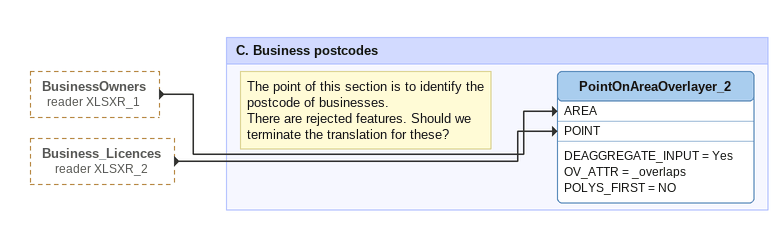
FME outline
BusinessOwners (reader XLSXR_1) [outside]
    -> PointOnAreaOverlayer_2 [AREA]
Business_Licences (reader XLSXR_2) [outside]
    -> PointOnAreaOverlayer_2 [POINT]

Bookmark: C. Business postcodes
Note: The point of this section is to identify the postcode of businesses. / There are rejected features. Should we terminate the translation for these?
PointOnAreaOverlayer_2
    DEAGGREGATE_INPUT = Yes
    OV_ATTR = _overlaps
    POLYS_FIRST = NO
